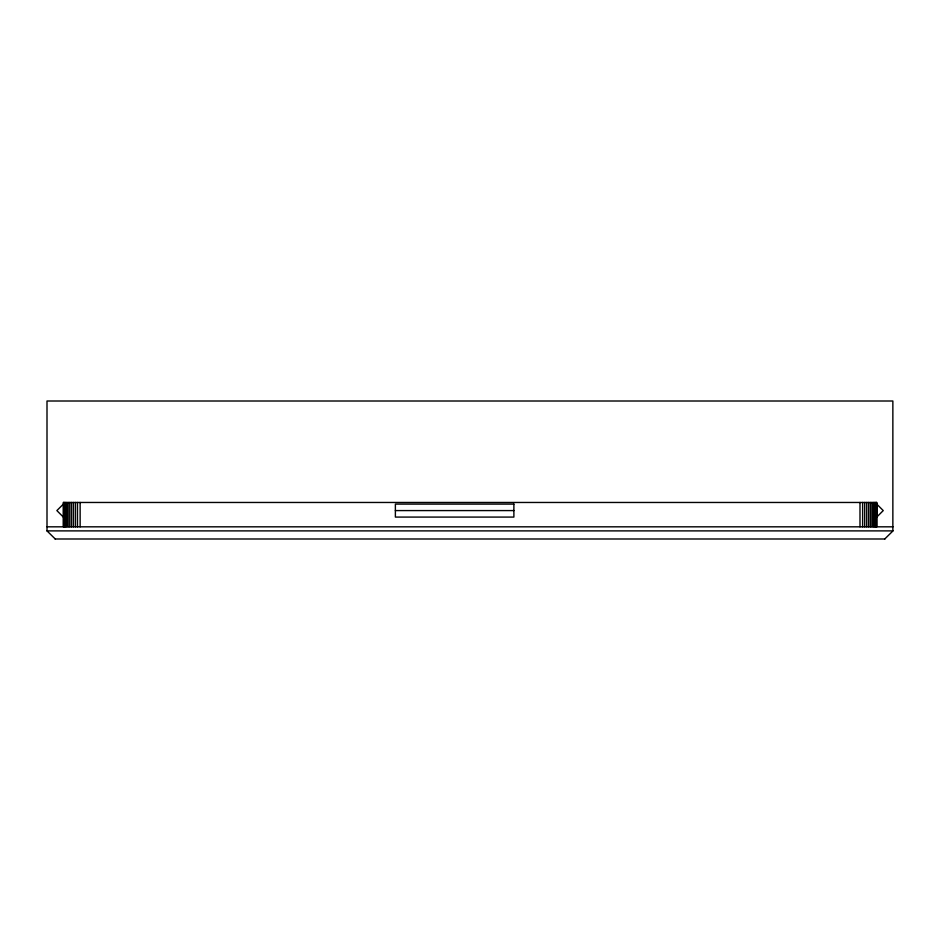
<?xml version="1.0" encoding="UTF-8"?>
<svg xmlns="http://www.w3.org/2000/svg" width="940" height="940" viewBox="0 0 940 940"><rect width="100%" height="100%" fill="white"/><g stroke="black" fill="none" stroke-linecap="round" stroke-linejoin="round"><path stroke-width="1.41" d="M63.356 504.099L56.87 510.585L63.356 517.082M884.74 538.996L893 530.889L47 530.889L47 401.004L892.859 401.004L892.859 530.889M395.376 510.585L513.886 510.585M47.141 526.823L893 526.823M55.119 538.996L884.881 538.996M47 530.889L55.26 538.996M876.761 526.823L876.761 502.465L63.368 502.465L63.368 526.823M876.597 502.465L876.597 526.823M876.174 502.465L876.174 526.823M875.493 502.465L875.493 526.823M874.564 502.465L874.564 526.823M873.377 502.465L873.377 526.823M871.979 502.465L871.979 526.823M870.393 502.465L870.393 526.823M868.63 502.465L868.63 526.823M866.727 502.465L866.727 526.823M864.718 502.465L864.718 526.823M862.638 502.465L862.638 526.823M859.994 502.465L859.994 526.823M80.135 502.465L80.135 526.823M77.491 502.465L77.491 526.823M75.412 502.465L75.412 526.823M73.402 502.465L73.402 526.823M71.511 502.465L71.511 526.823M69.748 502.465L69.748 526.823M68.15 502.465L68.15 526.823M66.752 502.465L66.752 526.823M65.577 502.465L65.577 526.823M64.637 502.465L64.637 526.823M63.955 502.465L63.955 526.823M63.544 502.465L63.544 526.823M876.75 504.099L876.75 517.082L883.248 510.585L876.75 504.099M513.886 504.099L395.376 504.099L395.376 517.082L513.886 517.082L513.886 504.099"/></g></svg>
